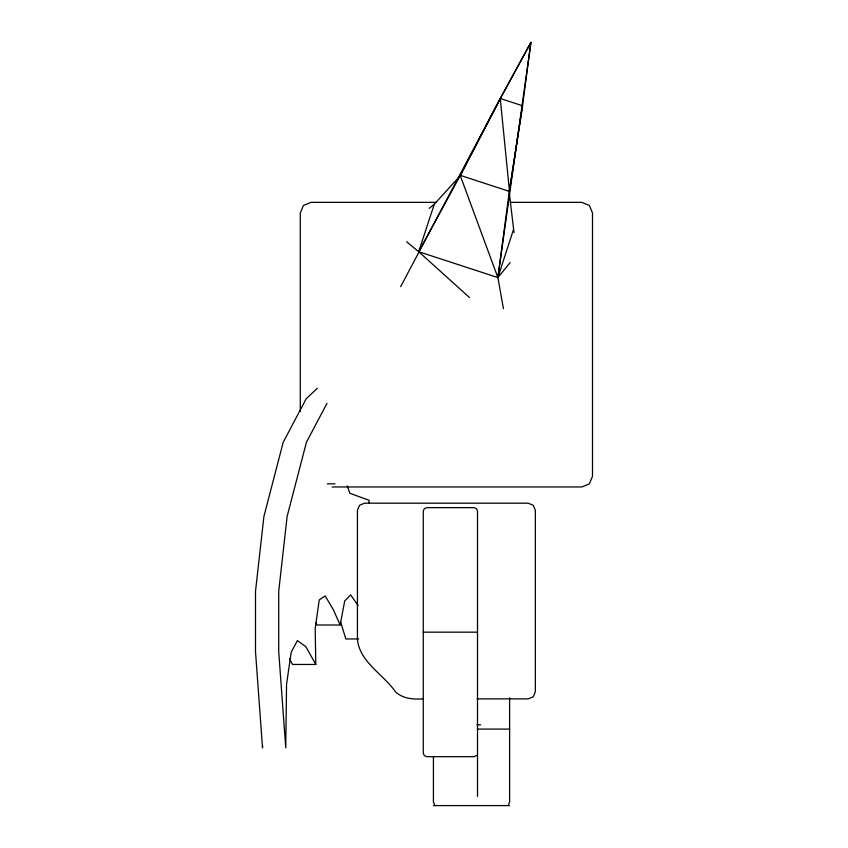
<?xml version="1.0" encoding="UTF-8"?>
<svg xmlns="http://www.w3.org/2000/svg" width="848" height="848" viewBox="0 0 848 848"><rect width="100%" height="100%" fill="white"/><g stroke="black" fill="none" stroke-linecap="round" stroke-linejoin="round"><path stroke-width="1.27" d="M369.05 502.906L369.05 500.267L349.853 493.271L347.245 485.872M262.562 745.244L262.53 747.894L255.502 651.635L255.502 591.342L263.908 516.474L283.2 442.306L306.16 398.825L317.311 388.299M503.447 308.651L497.882 277.572L509.044 193.397M406.648 241.807L418.668 251.686L497.882 277.572L530.912 42.4L500.246 98.485L400.638 286.688M514.005 232.564L509.213 192.104L522.538 105.767L530.912 42.4L500.15 98.898L459.998 176.024L418.668 251.686L469.506 297.553M315.891 622.686L316.919 624.997L340.133 624.997L344.712 600.935L350.659 594.914L358.089 605.461M509.213 192.104L522.538 105.767L500.246 98.485L459.998 176.024L434.293 204.177L429.205 208.375M500.246 98.485L509.5 191.436L460.167 175.313L497.882 277.572L513.337 230.009M418.668 251.686L434.293 204.177M508.577 804.561L509.616 802.038L509.616 697.809M326.957 403.394L306.414 442.306L287.122 516.474L278.716 591.342L278.716 651.635L285.755 747.894L286.55 684.325L291.214 652.176L297.372 640.622L305.863 646.653L315.785 664.461L292.571 664.461L289.465 658.896M497.882 277.572L510.093 262.636M476.47 755.642L473.958 756.681L426.809 756.681L424.297 755.642L423.258 753.119L423.258 511.196L424.297 508.683L426.809 507.645L473.958 507.645L476.47 508.683L477.509 511.196L477.509 796.325M436.487 202.354L310.919 202.354L303.404 205.481L300.298 213.028L300.298 411.471M510.443 202.354L581.866 202.354L589.381 205.481L592.498 213.028L592.498 476.3L589.381 483.848L581.866 486.964L332.119 486.964M327.328 483.848L334.992 483.848M423.258 632.163L477.509 632.163M358.725 638.957L345.825 638.957L340.557 621.754M423.322 698.869C413.548 699.494 402.938 698.89 395.444 691.756C383.413 674.266 359.7 662.309 357.432 639.371L357.432 510.305L359.52 505.281L364.555 503.193L528.209 503.193L533.244 505.281L535.332 510.305L535.332 691.756L533.244 696.78L528.209 698.869L477.074 698.869M476.873 724.817L480.721 724.817M477.382 729.079L509.616 729.079M433.423 805.6L509.616 805.6M340.133 624.997L333.465 609.977L325.187 595.911L319.24 599.939L315.202 628.569L315.785 664.461M434.462 804.561L433.423 802.038L433.423 756.437"/></g></svg>
